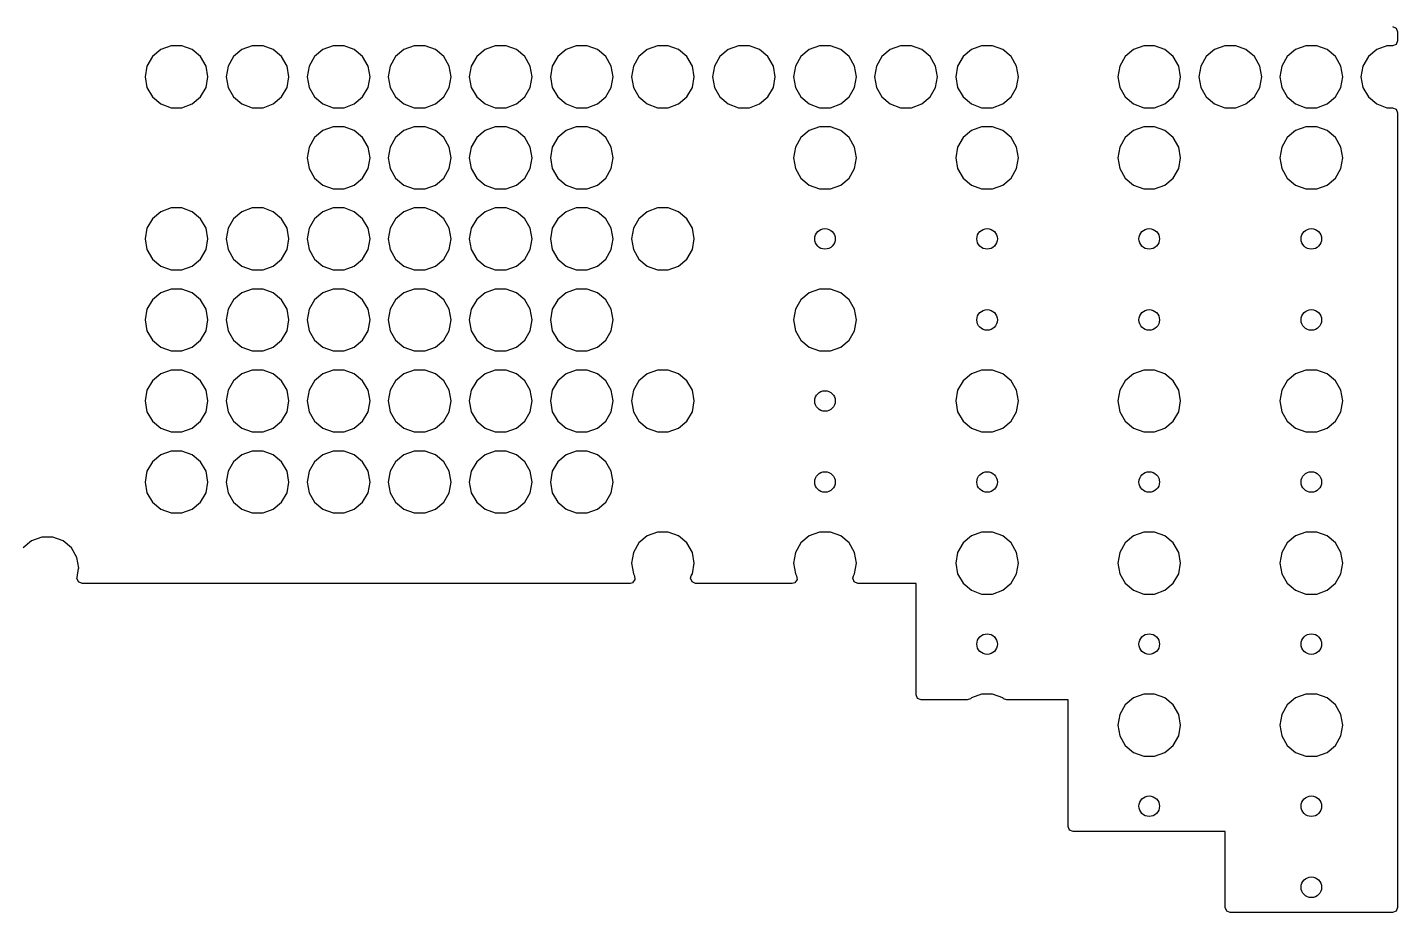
# Model space of a CAD drawing. Extents: x -0.64 to 0.43, y -0.37 to 0.32.
# Drawn here: x -0.106 to 0.427, y -0.372 to -0.028 of the extents above; entities that cross this region are included whole.
import ezdxf

# ---------------------------------------------------------------- set-up
doc = ezdxf.new("R2010")
doc.units = 0
doc.header["$MEASUREMENT"] = 0

msp = doc.modelspace()

# ---------------------------------------------------------------- linework, layer by layer
for p, q in [((0.42479, -0.02767), (0.42617, -0.02825)), ((0.42617, -0.02825), (0.42675, -0.02963)), ((0.42675, -0.02963), (0.42675, -0.03317)), ((-0.05381, -0.03658), (-0.05706, -0.0393)), ((-0.04983, -0.03513), (-0.05381, -0.03658)), ((-0.04559, -0.03513), (-0.04983, -0.03513)), ((-0.04161, -0.03658), (-0.04559, -0.03513)), ((-0.03836, -0.0393), (-0.04161, -0.03658)), ((-0.02232, -0.03658), (-0.02556, -0.0393)), ((-0.01833, -0.03513), (-0.02232, -0.03658)), ((-0.01409, -0.03513), (-0.01833, -0.03513)), ((-0.01011, -0.03658), (-0.01409, -0.03513)), ((-0.00686, -0.0393), (-0.01011, -0.03658)), ((0.00918, -0.03658), (0.00593, -0.0393)), ((0.01316, -0.03513), (0.00918, -0.03658)), ((0.0174, -0.03513), (0.01316, -0.03513)), ((0.02139, -0.03658), (0.0174, -0.03513)), ((0.02463, -0.0393), (0.02139, -0.03658)), ((0.04068, -0.03658), (0.03743, -0.0393)), ((0.04466, -0.03513), (0.04068, -0.03658)), ((0.0489, -0.03513), (0.04466, -0.03513)), ((0.05288, -0.03658), (0.0489, -0.03513)), ((0.05613, -0.0393), (0.05288, -0.03658)), ((0.07217, -0.03658), (0.06893, -0.0393)), ((0.07616, -0.03513), (0.07217, -0.03658)), ((0.0804, -0.03513), (0.07616, -0.03513)), ((0.08438, -0.03658), (0.0804, -0.03513)), ((0.08763, -0.0393), (0.08438, -0.03658)), ((0.10367, -0.03658), (0.10042, -0.0393)), ((0.10765, -0.03513), (0.10367, -0.03658)), ((0.11189, -0.03513), (0.10765, -0.03513)), ((0.11587, -0.03658), (0.11189, -0.03513)), ((0.11912, -0.0393), (0.11587, -0.03658)), ((0.13517, -0.03658), (0.13192, -0.0393)), ((0.13915, -0.03513), (0.13517, -0.03658)), ((0.14339, -0.03513), (0.13915, -0.03513)), ((0.14737, -0.03658), (0.14339, -0.03513)), ((0.15062, -0.0393), (0.14737, -0.03658)), ((0.16666, -0.03658), (0.16341, -0.0393)), ((0.17064, -0.03513), (0.16666, -0.03658)), ((0.17488, -0.03513), (0.17064, -0.03513)), ((0.17887, -0.03658), (0.17488, -0.03513)), ((0.18211, -0.0393), (0.17887, -0.03658)), ((0.19816, -0.03658), (0.19491, -0.0393)), ((0.20214, -0.03513), (0.19816, -0.03658)), ((0.20638, -0.03513), (0.20214, -0.03513)), ((0.21036, -0.03658), (0.20638, -0.03513)), ((0.21361, -0.0393), (0.21036, -0.03658)), ((0.22965, -0.03658), (0.22641, -0.0393)), ((0.23364, -0.03513), (0.22965, -0.03658)), ((0.23788, -0.03513), (0.23364, -0.03513)), ((0.24186, -0.03658), (0.23788, -0.03513)), ((0.24511, -0.0393), (0.24186, -0.03658)), ((0.26115, -0.03658), (0.2579, -0.0393)), ((0.26513, -0.03513), (0.26115, -0.03658)), ((0.26937, -0.03513), (0.26513, -0.03513)), ((0.27335, -0.03658), (0.26937, -0.03513)), ((0.2766, -0.0393), (0.27335, -0.03658)), ((0.32414, -0.03658), (0.32089, -0.0393)), ((0.32812, -0.03513), (0.32414, -0.03658)), ((0.33236, -0.03513), (0.32812, -0.03513)), ((0.33635, -0.03658), (0.33236, -0.03513)), ((0.33959, -0.0393), (0.33635, -0.03658)), ((0.35564, -0.03658), (0.35239, -0.0393)), ((0.35962, -0.03513), (0.35564, -0.03658)), ((0.36386, -0.03513), (0.35962, -0.03513)), ((0.36784, -0.03658), (0.36386, -0.03513)), ((0.37109, -0.0393), (0.36784, -0.03658)), ((0.38713, -0.03658), (0.38389, -0.0393)), ((0.39112, -0.03513), (0.38713, -0.03658)), ((0.39536, -0.03513), (0.39112, -0.03513)), ((0.39934, -0.03658), (0.39536, -0.03513)), ((0.40259, -0.0393), (0.39934, -0.03658)), ((0.41863, -0.03658), (0.41538, -0.0393)), ((0.42261, -0.03513), (0.41863, -0.03658)), ((0.42478, -0.03513), (0.42261, -0.03513)), ((0.42617, -0.03456), (0.42478, -0.03513)), ((0.42675, -0.03317), (0.42617, -0.03456)), ((-0.05706, -0.0393), (-0.05918, -0.04298)), ((-0.03624, -0.04298), (-0.03836, -0.0393)), ((-0.02556, -0.0393), (-0.02768, -0.04298)), ((-0.00474, -0.04298), (-0.00686, -0.0393)), ((0.00593, -0.0393), (0.00381, -0.04298)), ((0.02675, -0.04298), (0.02463, -0.0393)), ((0.03743, -0.0393), (0.03531, -0.04298)), ((0.05825, -0.04298), (0.05613, -0.0393)), ((0.06893, -0.0393), (0.06681, -0.04298)), ((0.08974, -0.04298), (0.08763, -0.0393)), ((0.10042, -0.0393), (0.0983, -0.04298)), ((0.12124, -0.04298), (0.11912, -0.0393)), ((0.13192, -0.0393), (0.1298, -0.04298)), ((0.15274, -0.04298), (0.15062, -0.0393)), ((0.16341, -0.0393), (0.16129, -0.04298)), ((0.18423, -0.04298), (0.18211, -0.0393)), ((0.19491, -0.0393), (0.19279, -0.04298)), ((0.21573, -0.04298), (0.21361, -0.0393)), ((0.22641, -0.0393), (0.22429, -0.04298)), ((0.24722, -0.04298), (0.24511, -0.0393)), ((0.2579, -0.0393), (0.25578, -0.04298)), ((0.27872, -0.04298), (0.2766, -0.0393)), ((0.32089, -0.0393), (0.31878, -0.04298)), ((0.34171, -0.04298), (0.33959, -0.0393)), ((0.35239, -0.0393), (0.35027, -0.04298)), ((0.37321, -0.04298), (0.37109, -0.0393)), ((0.38389, -0.0393), (0.38177, -0.04298)), ((0.40471, -0.04298), (0.40259, -0.0393)), ((0.41538, -0.0393), (0.41326, -0.04298)), ((-0.05918, -0.04298), (-0.05991, -0.04715)), ((-0.05991, -0.04715), (-0.05918, -0.05132)), ((-0.0355, -0.04715), (-0.03624, -0.04298)), ((-0.03624, -0.05132), (-0.0355, -0.04715)), ((-0.02768, -0.04298), (-0.02842, -0.04715)), ((-0.02842, -0.04715), (-0.02768, -0.05132)), ((-0.00401, -0.04715), (-0.00474, -0.04298)), ((-0.00474, -0.05132), (-0.00401, -0.04715)), ((0.00381, -0.04298), (0.00308, -0.04715)), ((0.00308, -0.04715), (0.00381, -0.05132)), ((0.02749, -0.04715), (0.02675, -0.04298)), ((0.02675, -0.05132), (0.02749, -0.04715)), ((0.03531, -0.04298), (0.03457, -0.04715)), ((0.03457, -0.04715), (0.03531, -0.05132)), ((0.05898, -0.04715), (0.05825, -0.04298)), ((0.05825, -0.05132), (0.05898, -0.04715)), ((0.06681, -0.04298), (0.06607, -0.04715)), ((0.06607, -0.04715), (0.06681, -0.05132)), ((0.09048, -0.04715), (0.08974, -0.04298)), ((0.08974, -0.05132), (0.09048, -0.04715)), ((0.0983, -0.04298), (0.09757, -0.04715)), ((0.09757, -0.04715), (0.0983, -0.05132)), ((0.12198, -0.04715), (0.12124, -0.04298)), ((0.12124, -0.05132), (0.12198, -0.04715)), ((0.1298, -0.04298), (0.12906, -0.04715)), ((0.12906, -0.04715), (0.1298, -0.05132)), ((0.15347, -0.04715), (0.15274, -0.04298)), ((0.15274, -0.05132), (0.15347, -0.04715)), ((0.16129, -0.04298), (0.16056, -0.04715)), ((0.16056, -0.04715), (0.16129, -0.05132)), ((0.18497, -0.04715), (0.18423, -0.04298)), ((0.18423, -0.05132), (0.18497, -0.04715)), ((0.19279, -0.04298), (0.19205, -0.04715)), ((0.19205, -0.04715), (0.19279, -0.05132)), ((0.21646, -0.04715), (0.21573, -0.04298)), ((0.21573, -0.05132), (0.21646, -0.04715)), ((0.22429, -0.04298), (0.22355, -0.04715)), ((0.22355, -0.04715), (0.22429, -0.05132)), ((0.24796, -0.04715), (0.24722, -0.04298)), ((0.24722, -0.05132), (0.24796, -0.04715)), ((0.25578, -0.04298), (0.25505, -0.04715)), ((0.25505, -0.04715), (0.25578, -0.05132)), ((0.27946, -0.04715), (0.27872, -0.04298)), ((0.27872, -0.05132), (0.27946, -0.04715)), ((0.31878, -0.04298), (0.31804, -0.04715)), ((0.31804, -0.04715), (0.31878, -0.05132)), ((0.34245, -0.04715), (0.34171, -0.04298)), ((0.34171, -0.05132), (0.34245, -0.04715)), ((0.35027, -0.04298), (0.34954, -0.04715)), ((0.34954, -0.04715), (0.35027, -0.05132)), ((0.37395, -0.04715), (0.37321, -0.04298)), ((0.37321, -0.05132), (0.37395, -0.04715)), ((0.38177, -0.04298), (0.38103, -0.04715)), ((0.38103, -0.04715), (0.38177, -0.05132)), ((0.40544, -0.04715), (0.40471, -0.04298)), ((0.40471, -0.05132), (0.40544, -0.04715)), ((0.41326, -0.04298), (0.41253, -0.04715)), ((0.41253, -0.04715), (0.41326, -0.05132)), ((-0.05918, -0.05132), (-0.05706, -0.05499)), ((-0.03836, -0.05499), (-0.03624, -0.05132)), ((-0.02768, -0.05132), (-0.02556, -0.05499)), ((-0.00686, -0.05499), (-0.00474, -0.05132)), ((0.00381, -0.05132), (0.00593, -0.05499)), ((0.02463, -0.05499), (0.02675, -0.05132)), ((0.03531, -0.05132), (0.03743, -0.05499)), ((0.05613, -0.05499), (0.05825, -0.05132)), ((0.06681, -0.05132), (0.06893, -0.05499)), ((0.08763, -0.05499), (0.08974, -0.05132)), ((0.0983, -0.05132), (0.10042, -0.05499)), ((0.11912, -0.05499), (0.12124, -0.05132)), ((0.1298, -0.05132), (0.13192, -0.05499)), ((0.15062, -0.05499), (0.15274, -0.05132)), ((0.16129, -0.05132), (0.16341, -0.05499)), ((0.18211, -0.05499), (0.18423, -0.05132)), ((0.19279, -0.05132), (0.19491, -0.05499)), ((0.21361, -0.05499), (0.21573, -0.05132)), ((0.22429, -0.05132), (0.22641, -0.05499)), ((0.24511, -0.05499), (0.24722, -0.05132)), ((0.25578, -0.05132), (0.2579, -0.05499)), ((0.2766, -0.05499), (0.27872, -0.05132)), ((0.31878, -0.05132), (0.32089, -0.05499)), ((0.33959, -0.05499), (0.34171, -0.05132)), ((0.35027, -0.05132), (0.35239, -0.05499)), ((0.37109, -0.05499), (0.37321, -0.05132)), ((0.38177, -0.05132), (0.38389, -0.05499)), ((0.40259, -0.05499), (0.40471, -0.05132)), ((0.41326, -0.05132), (0.41538, -0.05499)), ((-0.05706, -0.05499), (-0.05381, -0.05772)), ((-0.05381, -0.05772), (-0.04983, -0.05917)), ((-0.04559, -0.05917), (-0.04161, -0.05772)), ((-0.04161, -0.05772), (-0.03836, -0.05499)), ((-0.02556, -0.05499), (-0.02232, -0.05772)), ((-0.02232, -0.05772), (-0.01833, -0.05917)), ((-0.01409, -0.05917), (-0.01011, -0.05772)), ((-0.01011, -0.05772), (-0.00686, -0.05499)), ((0.00593, -0.05499), (0.00918, -0.05772)), ((0.00918, -0.05772), (0.01316, -0.05917)), ((0.0174, -0.05917), (0.02139, -0.05772)), ((0.02139, -0.05772), (0.02463, -0.05499)), ((0.03743, -0.05499), (0.04068, -0.05772)), ((0.04068, -0.05772), (0.04466, -0.05917)), ((0.0489, -0.05917), (0.05288, -0.05772)), ((0.05288, -0.05772), (0.05613, -0.05499)), ((0.06893, -0.05499), (0.07217, -0.05772)), ((0.07217, -0.05772), (0.07616, -0.05917)), ((0.0804, -0.05917), (0.08438, -0.05772)), ((0.08438, -0.05772), (0.08763, -0.05499)), ((0.10042, -0.05499), (0.10367, -0.05772)), ((0.10367, -0.05772), (0.10765, -0.05917)), ((0.11189, -0.05917), (0.11587, -0.05772)), ((0.11587, -0.05772), (0.11912, -0.05499)), ((0.13192, -0.05499), (0.13517, -0.05772)), ((0.13517, -0.05772), (0.13915, -0.05917)), ((0.14339, -0.05917), (0.14737, -0.05772)), ((0.14737, -0.05772), (0.15062, -0.05499)), ((0.16341, -0.05499), (0.16666, -0.05772)), ((0.16666, -0.05772), (0.17064, -0.05917)), ((0.17488, -0.05917), (0.17887, -0.05772)), ((0.17887, -0.05772), (0.18211, -0.05499)), ((0.19491, -0.05499), (0.19816, -0.05772)), ((0.19816, -0.05772), (0.20214, -0.05917)), ((0.20638, -0.05917), (0.21036, -0.05772)), ((0.21036, -0.05772), (0.21361, -0.05499)), ((0.22641, -0.05499), (0.22965, -0.05772)), ((0.22965, -0.05772), (0.23364, -0.05917)), ((0.23788, -0.05917), (0.24186, -0.05772)), ((0.24186, -0.05772), (0.24511, -0.05499)), ((0.2579, -0.05499), (0.26115, -0.05772)), ((0.26115, -0.05772), (0.26513, -0.05917)), ((0.26937, -0.05917), (0.27335, -0.05772)), ((0.27335, -0.05772), (0.2766, -0.05499)), ((0.32089, -0.05499), (0.32414, -0.05772)), ((0.32414, -0.05772), (0.32812, -0.05917)), ((0.33236, -0.05917), (0.33635, -0.05772)), ((0.33635, -0.05772), (0.33959, -0.05499)), ((0.35239, -0.05499), (0.35564, -0.05772)), ((0.35564, -0.05772), (0.35962, -0.05917)), ((0.36386, -0.05917), (0.36784, -0.05772)), ((0.36784, -0.05772), (0.37109, -0.05499)), ((0.38389, -0.05499), (0.38713, -0.05772)), ((0.38713, -0.05772), (0.39112, -0.05917)), ((0.39536, -0.05917), (0.39934, -0.05772)), ((0.39934, -0.05772), (0.40259, -0.05499)), ((0.41538, -0.05499), (0.41863, -0.05772)), ((0.41863, -0.05772), (0.42261, -0.05917)), ((-0.04983, -0.05917), (-0.04559, -0.05917)), ((-0.01833, -0.05917), (-0.01409, -0.05917)), ((0.01316, -0.05917), (0.0174, -0.05917)), ((0.04466, -0.05917), (0.0489, -0.05917)), ((0.07616, -0.05917), (0.0804, -0.05917)), ((0.10765, -0.05917), (0.11189, -0.05917)), ((0.13915, -0.05917), (0.14339, -0.05917)), ((0.17064, -0.05917), (0.17488, -0.05917)), ((0.20214, -0.05917), (0.20638, -0.05917)), ((0.23364, -0.05917), (0.23788, -0.05917)), ((0.26513, -0.05917), (0.26937, -0.05917)), ((0.32812, -0.05917), (0.33236, -0.05917)), ((0.35962, -0.05917), (0.36386, -0.05917)), ((0.39112, -0.05917), (0.39536, -0.05917)), ((0.42261, -0.05917), (0.42478, -0.05917)), ((0.42478, -0.05917), (0.42617, -0.05974)), ((0.42617, -0.05974), (0.42674, -0.06113)), ((0.42674, -0.06113), (0.42672, -0.20031)), ((0.00918, -0.06808), (0.00593, -0.0708)), ((0.01316, -0.06663), (0.00918, -0.06808)), ((0.0174, -0.06663), (0.01316, -0.06663)), ((0.02139, -0.06808), (0.0174, -0.06663)), ((0.02463, -0.0708), (0.02139, -0.06808)), ((0.04068, -0.06808), (0.03743, -0.0708)), ((0.04466, -0.06663), (0.04068, -0.06808)), ((0.0489, -0.06663), (0.04466, -0.06663)), ((0.05288, -0.06808), (0.0489, -0.06663)), ((0.05613, -0.0708), (0.05288, -0.06808)), ((0.07217, -0.06808), (0.06893, -0.0708)), ((0.07616, -0.06663), (0.07217, -0.06808)), ((0.0804, -0.06663), (0.07616, -0.06663)), ((0.08438, -0.06808), (0.0804, -0.06663)), ((0.08763, -0.0708), (0.08438, -0.06808)), ((0.10367, -0.06808), (0.10042, -0.0708)), ((0.10765, -0.06663), (0.10367, -0.06808)), ((0.11189, -0.06663), (0.10765, -0.06663)), ((0.11587, -0.06808), (0.11189, -0.06663)), ((0.11912, -0.0708), (0.11587, -0.06808)), ((0.19816, -0.06808), (0.19491, -0.0708)), ((0.20214, -0.06663), (0.19816, -0.06808)), ((0.20638, -0.06663), (0.20214, -0.06663)), ((0.21036, -0.06808), (0.20638, -0.06663)), ((0.21361, -0.0708), (0.21036, -0.06808)), ((0.26115, -0.06808), (0.2579, -0.0708)), ((0.26513, -0.06663), (0.26115, -0.06808)), ((0.26937, -0.06663), (0.26513, -0.06663)), ((0.27335, -0.06808), (0.26937, -0.06663)), ((0.2766, -0.0708), (0.27335, -0.06808)), ((0.32414, -0.06808), (0.32089, -0.0708)), ((0.32812, -0.06663), (0.32414, -0.06808)), ((0.33236, -0.06663), (0.32812, -0.06663)), ((0.33635, -0.06808), (0.33236, -0.06663)), ((0.33959, -0.0708), (0.33635, -0.06808)), ((0.38713, -0.06808), (0.38389, -0.0708)), ((0.39112, -0.06663), (0.38713, -0.06808)), ((0.39536, -0.06663), (0.39112, -0.06663)), ((0.39934, -0.06808), (0.39536, -0.06663)), ((0.40259, -0.0708), (0.39934, -0.06808)), ((0.00381, -0.07447), (0.00308, -0.07865)), ((0.00593, -0.0708), (0.00381, -0.07447)), ((0.02675, -0.07447), (0.02463, -0.0708)), ((0.02749, -0.07865), (0.02675, -0.07447)), ((0.03531, -0.07447), (0.03457, -0.07865)), ((0.03743, -0.0708), (0.03531, -0.07447)), ((0.05825, -0.07447), (0.05613, -0.0708)), ((0.05898, -0.07865), (0.05825, -0.07447)), ((0.06681, -0.07447), (0.06607, -0.07865)), ((0.06893, -0.0708), (0.06681, -0.07447)), ((0.08974, -0.07447), (0.08763, -0.0708)), ((0.09048, -0.07865), (0.08974, -0.07447)), ((0.0983, -0.07447), (0.09757, -0.07865)), ((0.10042, -0.0708), (0.0983, -0.07447)), ((0.12124, -0.07447), (0.11912, -0.0708)), ((0.12198, -0.07865), (0.12124, -0.07447)), ((0.19279, -0.07447), (0.19205, -0.07865)), ((0.19491, -0.0708), (0.19279, -0.07447)), ((0.21573, -0.07447), (0.21361, -0.0708)), ((0.21646, -0.07865), (0.21573, -0.07447)), ((0.25578, -0.07447), (0.25505, -0.07865)), ((0.2579, -0.0708), (0.25578, -0.07447)), ((0.27872, -0.07447), (0.2766, -0.0708)), ((0.27946, -0.07865), (0.27872, -0.07447)), ((0.31878, -0.07447), (0.31804, -0.07865)), ((0.32089, -0.0708), (0.31878, -0.07447)), ((0.34171, -0.07447), (0.33959, -0.0708)), ((0.34245, -0.07865), (0.34171, -0.07447)), ((0.38177, -0.07447), (0.38103, -0.07865)), ((0.38389, -0.0708), (0.38177, -0.07447)), ((0.40471, -0.07447), (0.40259, -0.0708)), ((0.40544, -0.07865), (0.40471, -0.07447)), ((0.00308, -0.07865), (0.00381, -0.08282)), ((0.02675, -0.08282), (0.02749, -0.07865)), ((0.03457, -0.07865), (0.03531, -0.08282)), ((0.05825, -0.08282), (0.05898, -0.07865)), ((0.06607, -0.07865), (0.06681, -0.08282)), ((0.08974, -0.08282), (0.09048, -0.07865)), ((0.09757, -0.07865), (0.0983, -0.08282)), ((0.12124, -0.08282), (0.12198, -0.07865)), ((0.19205, -0.07865), (0.19279, -0.08282)), ((0.21573, -0.08282), (0.21646, -0.07865)), ((0.25505, -0.07865), (0.25578, -0.08282)), ((0.27872, -0.08282), (0.27946, -0.07865)), ((0.31804, -0.07865), (0.31878, -0.08282)), ((0.34171, -0.08282), (0.34245, -0.07865)), ((0.38103, -0.07865), (0.38177, -0.08282)), ((0.40471, -0.08282), (0.40544, -0.07865)), ((0.00381, -0.08282), (0.00593, -0.08649)), ((0.02463, -0.08649), (0.02675, -0.08282)), ((0.03531, -0.08282), (0.03743, -0.08649)), ((0.05613, -0.08649), (0.05825, -0.08282)), ((0.06681, -0.08282), (0.06893, -0.08649)), ((0.08763, -0.08649), (0.08974, -0.08282)), ((0.0983, -0.08282), (0.10042, -0.08649)), ((0.11912, -0.08649), (0.12124, -0.08282)), ((0.19279, -0.08282), (0.19491, -0.08649)), ((0.21361, -0.08649), (0.21573, -0.08282)), ((0.25578, -0.08282), (0.2579, -0.08649)), ((0.2766, -0.08649), (0.27872, -0.08282)), ((0.31878, -0.08282), (0.32089, -0.08649)), ((0.33959, -0.08649), (0.34171, -0.08282)), ((0.38177, -0.08282), (0.38389, -0.08649)), ((0.40259, -0.08649), (0.40471, -0.08282)), ((0.00593, -0.08649), (0.00918, -0.08922)), ((0.00918, -0.08922), (0.01316, -0.09067)), ((0.0174, -0.09067), (0.02139, -0.08922)), ((0.02139, -0.08922), (0.02463, -0.08649)), ((0.03743, -0.08649), (0.04068, -0.08922)), ((0.04068, -0.08922), (0.04466, -0.09067)), ((0.0489, -0.09067), (0.05288, -0.08922)), ((0.05288, -0.08922), (0.05613, -0.08649)), ((0.06893, -0.08649), (0.07217, -0.08922)), ((0.07217, -0.08922), (0.07616, -0.09067)), ((0.0804, -0.09067), (0.08438, -0.08922)), ((0.08438, -0.08922), (0.08763, -0.08649)), ((0.10042, -0.08649), (0.10367, -0.08922)), ((0.10367, -0.08922), (0.10765, -0.09067)), ((0.11189, -0.09067), (0.11587, -0.08922)), ((0.11587, -0.08922), (0.11912, -0.08649)), ((0.19491, -0.08649), (0.19816, -0.08922)), ((0.19816, -0.08922), (0.20214, -0.09067)), ((0.20638, -0.09067), (0.21036, -0.08922)), ((0.21036, -0.08922), (0.21361, -0.08649)), ((0.2579, -0.08649), (0.26115, -0.08922)), ((0.26115, -0.08922), (0.26513, -0.09067)), ((0.26937, -0.09067), (0.27335, -0.08922)), ((0.27335, -0.08922), (0.2766, -0.08649)), ((0.32089, -0.08649), (0.32414, -0.08922)), ((0.32414, -0.08922), (0.32812, -0.09067)), ((0.33236, -0.09067), (0.33635, -0.08922)), ((0.33635, -0.08922), (0.33959, -0.08649)), ((0.38389, -0.08649), (0.38713, -0.08922)), ((0.38713, -0.08922), (0.39112, -0.09067)), ((0.39536, -0.09067), (0.39934, -0.08922)), ((0.39934, -0.08922), (0.40259, -0.08649)), ((0.01316, -0.09067), (0.0174, -0.09067)), ((0.04466, -0.09067), (0.0489, -0.09067)), ((0.07616, -0.09067), (0.0804, -0.09067)), ((0.10765, -0.09067), (0.11189, -0.09067)), ((0.20214, -0.09067), (0.20638, -0.09067)), ((0.26513, -0.09067), (0.26937, -0.09067)), ((0.32812, -0.09067), (0.33236, -0.09067)), ((0.39112, -0.09067), (0.39536, -0.09067)), ((-0.05381, -0.09957), (-0.05706, -0.1023)), ((-0.04983, -0.09812), (-0.05381, -0.09957)), ((-0.04559, -0.09812), (-0.04983, -0.09812)), ((-0.04161, -0.09957), (-0.04559, -0.09812)), ((-0.03836, -0.1023), (-0.04161, -0.09957)), ((-0.02232, -0.09957), (-0.02556, -0.1023)), ((-0.01833, -0.09812), (-0.02232, -0.09957)), ((-0.01409, -0.09812), (-0.01833, -0.09812)), ((-0.01011, -0.09957), (-0.01409, -0.09812)), ((-0.00686, -0.1023), (-0.01011, -0.09957)), ((0.00918, -0.09957), (0.00593, -0.1023)), ((0.01316, -0.09812), (0.00918, -0.09957)), ((0.0174, -0.09812), (0.01316, -0.09812)), ((0.02139, -0.09957), (0.0174, -0.09812)), ((0.02463, -0.1023), (0.02139, -0.09957)), ((0.04068, -0.09957), (0.03743, -0.1023)), ((0.04466, -0.09812), (0.04068, -0.09957)), ((0.0489, -0.09812), (0.04466, -0.09812)), ((0.05288, -0.09957), (0.0489, -0.09812)), ((0.05613, -0.1023), (0.05288, -0.09957)), ((0.07217, -0.09957), (0.06893, -0.1023)), ((0.07616, -0.09812), (0.07217, -0.09957)), ((0.0804, -0.09812), (0.07616, -0.09812)), ((0.08438, -0.09957), (0.0804, -0.09812)), ((0.08763, -0.1023), (0.08438, -0.09957)), ((0.10367, -0.09957), (0.10042, -0.1023)), ((0.10765, -0.09812), (0.10367, -0.09957)), ((0.11189, -0.09812), (0.10765, -0.09812)), ((0.11587, -0.09957), (0.11189, -0.09812)), ((0.11912, -0.1023), (0.11587, -0.09957)), ((0.13517, -0.09957), (0.13192, -0.1023)), ((0.13915, -0.09812), (0.13517, -0.09957)), ((0.14339, -0.09812), (0.13915, -0.09812)), ((0.14737, -0.09957), (0.14339, -0.09812)), ((0.15062, -0.1023), (0.14737, -0.09957)), ((-0.05918, -0.10597), (-0.05991, -0.11014)), ((-0.05706, -0.1023), (-0.05918, -0.10597)), ((-0.03624, -0.10597), (-0.03836, -0.1023)), ((-0.0355, -0.11014), (-0.03624, -0.10597)), ((-0.02768, -0.10597), (-0.02842, -0.11014)), ((-0.02556, -0.1023), (-0.02768, -0.10597)), ((-0.00474, -0.10597), (-0.00686, -0.1023)), ((-0.00401, -0.11014), (-0.00474, -0.10597)), ((0.00381, -0.10597), (0.00308, -0.11014)), ((0.00593, -0.1023), (0.00381, -0.10597)), ((0.02675, -0.10597), (0.02463, -0.1023)), ((0.02749, -0.11014), (0.02675, -0.10597)), ((0.03531, -0.10597), (0.03457, -0.11014)), ((0.03743, -0.1023), (0.03531, -0.10597)), ((0.05825, -0.10597), (0.05613, -0.1023)), ((0.05898, -0.11014), (0.05825, -0.10597)), ((0.06681, -0.10597), (0.06607, -0.11014)), ((0.06893, -0.1023), (0.06681, -0.10597)), ((0.08974, -0.10597), (0.08763, -0.1023)), ((0.09048, -0.11014), (0.08974, -0.10597)), ((0.0983, -0.10597), (0.09757, -0.11014)), ((0.10042, -0.1023), (0.0983, -0.10597)), ((0.12124, -0.10597), (0.11912, -0.1023)), ((0.12198, -0.11014), (0.12124, -0.10597)), ((0.1298, -0.10597), (0.12906, -0.11014)), ((0.13192, -0.1023), (0.1298, -0.10597)), ((0.15274, -0.10597), (0.15062, -0.1023)), ((0.15347, -0.11014), (0.15274, -0.10597)), ((-0.05991, -0.11014), (-0.05918, -0.11432)), ((-0.03624, -0.11432), (-0.0355, -0.11014)), ((-0.02842, -0.11014), (-0.02768, -0.11432)), ((-0.00474, -0.11432), (-0.00401, -0.11014)), ((0.00308, -0.11014), (0.00381, -0.11432)), ((0.02675, -0.11432), (0.02749, -0.11014)), ((0.03457, -0.11014), (0.03531, -0.11432)), ((0.05825, -0.11432), (0.05898, -0.11014)), ((0.06607, -0.11014), (0.06681, -0.11432)), ((0.08974, -0.11432), (0.09048, -0.11014)), ((0.09757, -0.11014), (0.0983, -0.11432)), ((0.12124, -0.11432), (0.12198, -0.11014)), ((0.12906, -0.11014), (0.1298, -0.11432)), ((0.15274, -0.11432), (0.15347, -0.11014)), ((-0.05918, -0.11432), (-0.05706, -0.11799)), ((-0.03836, -0.11799), (-0.03624, -0.11432)), ((-0.02768, -0.11432), (-0.02556, -0.11799)), ((-0.00686, -0.11799), (-0.00474, -0.11432)), ((0.00381, -0.11432), (0.00593, -0.11799)), ((0.02463, -0.11799), (0.02675, -0.11432)), ((0.03531, -0.11432), (0.03743, -0.11799)), ((0.05613, -0.11799), (0.05825, -0.11432)), ((0.06681, -0.11432), (0.06893, -0.11799)), ((0.08763, -0.11799), (0.08974, -0.11432)), ((0.0983, -0.11432), (0.10042, -0.11799)), ((0.11912, -0.11799), (0.12124, -0.11432)), ((0.1298, -0.11432), (0.13192, -0.11799)), ((0.15062, -0.11799), (0.15274, -0.11432)), ((-0.05706, -0.11799), (-0.05381, -0.12071)), ((-0.05381, -0.12071), (-0.04983, -0.12216)), ((-0.04983, -0.12216), (-0.04559, -0.12216)), ((-0.04559, -0.12216), (-0.04161, -0.12071)), ((-0.04161, -0.12071), (-0.03836, -0.11799)), ((-0.02556, -0.11799), (-0.02232, -0.12071)), ((-0.02232, -0.12071), (-0.01833, -0.12216)), ((-0.01833, -0.12216), (-0.01409, -0.12216)), ((-0.01409, -0.12216), (-0.01011, -0.12071)), ((-0.01011, -0.12071), (-0.00686, -0.11799)), ((0.00593, -0.11799), (0.00918, -0.12071)), ((0.00918, -0.12071), (0.01316, -0.12216)), ((0.01316, -0.12216), (0.0174, -0.12216)), ((0.0174, -0.12216), (0.02139, -0.12071)), ((0.02139, -0.12071), (0.02463, -0.11799)), ((0.03743, -0.11799), (0.04068, -0.12071)), ((0.04068, -0.12071), (0.04466, -0.12216)), ((0.04466, -0.12216), (0.0489, -0.12216)), ((0.0489, -0.12216), (0.05288, -0.12071)), ((0.05288, -0.12071), (0.05613, -0.11799)), ((0.06893, -0.11799), (0.07217, -0.12071)), ((0.07217, -0.12071), (0.07616, -0.12216)), ((0.07616, -0.12216), (0.0804, -0.12216)), ((0.0804, -0.12216), (0.08438, -0.12071)), ((0.08438, -0.12071), (0.08763, -0.11799)), ((0.10042, -0.11799), (0.10367, -0.12071)), ((0.10367, -0.12071), (0.10765, -0.12216)), ((0.10765, -0.12216), (0.11189, -0.12216)), ((0.11189, -0.12216), (0.11587, -0.12071)), ((0.11587, -0.12071), (0.11912, -0.11799)), ((0.13192, -0.11799), (0.13517, -0.12071)), ((0.13517, -0.12071), (0.13915, -0.12216)), ((0.13915, -0.12216), (0.14339, -0.12216)), ((0.14339, -0.12216), (0.14737, -0.12071)), ((0.14737, -0.12071), (0.15062, -0.11799)), ((-0.05381, -0.13107), (-0.05706, -0.13379)), ((-0.04983, -0.12962), (-0.05381, -0.13107)), ((-0.04559, -0.12962), (-0.04983, -0.12962)), ((-0.04161, -0.13107), (-0.04559, -0.12962)), ((-0.03836, -0.13379), (-0.04161, -0.13107)), ((-0.02232, -0.13107), (-0.02556, -0.13379)), ((-0.01833, -0.12962), (-0.02232, -0.13107)), ((-0.01409, -0.12962), (-0.01833, -0.12962)), ((-0.01011, -0.13107), (-0.01409, -0.12962)), ((-0.00686, -0.13379), (-0.01011, -0.13107)), ((0.00918, -0.13107), (0.00593, -0.13379)), ((0.01316, -0.12962), (0.00918, -0.13107)), ((0.0174, -0.12962), (0.01316, -0.12962)), ((0.02139, -0.13107), (0.0174, -0.12962)), ((0.02463, -0.13379), (0.02139, -0.13107)), ((0.04068, -0.13107), (0.03743, -0.13379)), ((0.04466, -0.12962), (0.04068, -0.13107)), ((0.0489, -0.12962), (0.04466, -0.12962)), ((0.05288, -0.13107), (0.0489, -0.12962)), ((0.05613, -0.13379), (0.05288, -0.13107)), ((0.07217, -0.13107), (0.06893, -0.13379)), ((0.07616, -0.12962), (0.07217, -0.13107)), ((0.0804, -0.12962), (0.07616, -0.12962)), ((0.08438, -0.13107), (0.0804, -0.12962)), ((0.08763, -0.13379), (0.08438, -0.13107)), ((0.10367, -0.13107), (0.10042, -0.13379)), ((0.10765, -0.12962), (0.10367, -0.13107)), ((0.11189, -0.12962), (0.10765, -0.12962)), ((0.11587, -0.13107), (0.11189, -0.12962)), ((0.11912, -0.13379), (0.11587, -0.13107)), ((0.19816, -0.13107), (0.19491, -0.13379)), ((0.20214, -0.12962), (0.19816, -0.13107)), ((0.20638, -0.12962), (0.20214, -0.12962)), ((0.21036, -0.13107), (0.20638, -0.12962)), ((0.21361, -0.13379), (0.21036, -0.13107)), ((-0.05918, -0.13746), (-0.05991, -0.14164)), ((-0.05706, -0.13379), (-0.05918, -0.13746)), ((-0.03624, -0.13746), (-0.03836, -0.13379)), ((-0.0355, -0.14164), (-0.03624, -0.13746)), ((-0.02768, -0.13746), (-0.02842, -0.14164)), ((-0.02556, -0.13379), (-0.02768, -0.13746)), ((-0.00474, -0.13746), (-0.00686, -0.13379)), ((-0.00401, -0.14164), (-0.00474, -0.13746)), ((0.00381, -0.13746), (0.00308, -0.14164)), ((0.00593, -0.13379), (0.00381, -0.13746)), ((0.02675, -0.13746), (0.02463, -0.13379)), ((0.02749, -0.14164), (0.02675, -0.13746)), ((0.03531, -0.13746), (0.03457, -0.14164)), ((0.03743, -0.13379), (0.03531, -0.13746)), ((0.05825, -0.13746), (0.05613, -0.13379)), ((0.05898, -0.14164), (0.05825, -0.13746)), ((0.06681, -0.13746), (0.06607, -0.14164)), ((0.06893, -0.13379), (0.06681, -0.13746)), ((0.08974, -0.13746), (0.08763, -0.13379)), ((0.09048, -0.14164), (0.08974, -0.13746)), ((0.0983, -0.13746), (0.09757, -0.14164)), ((0.10042, -0.13379), (0.0983, -0.13746)), ((0.12124, -0.13746), (0.11912, -0.13379)), ((0.12198, -0.14164), (0.12124, -0.13746)), ((0.19279, -0.13746), (0.19205, -0.14164)), ((0.19491, -0.13379), (0.19279, -0.13746)), ((0.21573, -0.13746), (0.21361, -0.13379)), ((0.21646, -0.14164), (0.21573, -0.13746)), ((-0.05991, -0.14164), (-0.05918, -0.14581)), ((-0.03624, -0.14581), (-0.0355, -0.14164)), ((-0.02842, -0.14164), (-0.02768, -0.14581)), ((-0.00474, -0.14581), (-0.00401, -0.14164)), ((0.00308, -0.14164), (0.00381, -0.14581)), ((0.02675, -0.14581), (0.02749, -0.14164)), ((0.03457, -0.14164), (0.03531, -0.14581)), ((0.05825, -0.14581), (0.05898, -0.14164)), ((0.06607, -0.14164), (0.06681, -0.14581)), ((0.08974, -0.14581), (0.09048, -0.14164)), ((0.09757, -0.14164), (0.0983, -0.14581)), ((0.12124, -0.14581), (0.12198, -0.14164)), ((0.19205, -0.14164), (0.19279, -0.14581)), ((0.21573, -0.14581), (0.21646, -0.14164)), ((-0.05918, -0.14581), (-0.05706, -0.14948)), ((-0.03836, -0.14948), (-0.03624, -0.14581)), ((-0.02768, -0.14581), (-0.02556, -0.14948)), ((-0.00686, -0.14948), (-0.00474, -0.14581)), ((0.00381, -0.14581), (0.00593, -0.14948)), ((0.02463, -0.14948), (0.02675, -0.14581)), ((0.03531, -0.14581), (0.03743, -0.14948)), ((0.05613, -0.14948), (0.05825, -0.14581)), ((0.06681, -0.14581), (0.06893, -0.14948)), ((0.08763, -0.14948), (0.08974, -0.14581)), ((0.0983, -0.14581), (0.10042, -0.14948)), ((0.11912, -0.14948), (0.12124, -0.14581)), ((0.19279, -0.14581), (0.19491, -0.14948)), ((0.21361, -0.14948), (0.21573, -0.14581)), ((-0.05706, -0.14948), (-0.05381, -0.15221)), ((-0.05381, -0.15221), (-0.04983, -0.15366)), ((-0.04983, -0.15366), (-0.04559, -0.15366)), ((-0.04559, -0.15366), (-0.04161, -0.15221)), ((-0.04161, -0.15221), (-0.03836, -0.14948)), ((-0.02556, -0.14948), (-0.02232, -0.15221)), ((-0.02232, -0.15221), (-0.01833, -0.15366)), ((-0.01833, -0.15366), (-0.01409, -0.15366)), ((-0.01409, -0.15366), (-0.01011, -0.15221)), ((-0.01011, -0.15221), (-0.00686, -0.14948)), ((0.00593, -0.14948), (0.00918, -0.15221)), ((0.00918, -0.15221), (0.01316, -0.15366)), ((0.01316, -0.15366), (0.0174, -0.15366)), ((0.0174, -0.15366), (0.02139, -0.15221)), ((0.02139, -0.15221), (0.02463, -0.14948)), ((0.03743, -0.14948), (0.04068, -0.15221)), ((0.04068, -0.15221), (0.04466, -0.15366)), ((0.04466, -0.15366), (0.0489, -0.15366)), ((0.0489, -0.15366), (0.05288, -0.15221)), ((0.05288, -0.15221), (0.05613, -0.14948)), ((0.06893, -0.14948), (0.07217, -0.15221)), ((0.07217, -0.15221), (0.07616, -0.15366)), ((0.07616, -0.15366), (0.0804, -0.15366)), ((0.0804, -0.15366), (0.08438, -0.15221)), ((0.08438, -0.15221), (0.08763, -0.14948)), ((0.10042, -0.14948), (0.10367, -0.15221)), ((0.10367, -0.15221), (0.10765, -0.15366)), ((0.10765, -0.15366), (0.11189, -0.15366)), ((0.11189, -0.15366), (0.11587, -0.15221)), ((0.11587, -0.15221), (0.11912, -0.14948)), ((0.19491, -0.14948), (0.19816, -0.15221)), ((0.19816, -0.15221), (0.20214, -0.15366)), ((0.20214, -0.15366), (0.20638, -0.15366)), ((0.20638, -0.15366), (0.21036, -0.15221)), ((0.21036, -0.15221), (0.21361, -0.14948)), ((-0.05381, -0.16256), (-0.05706, -0.16529)), ((-0.04983, -0.16111), (-0.05381, -0.16256)), ((-0.04559, -0.16111), (-0.04983, -0.16111)), ((-0.04161, -0.16256), (-0.04559, -0.16111)), ((-0.03836, -0.16529), (-0.04161, -0.16256)), ((-0.02232, -0.16256), (-0.02556, -0.16529)), ((-0.01833, -0.16111), (-0.02232, -0.16256)), ((-0.01409, -0.16111), (-0.01833, -0.16111)), ((-0.01011, -0.16256), (-0.01409, -0.16111)), ((-0.00686, -0.16529), (-0.01011, -0.16256)), ((0.00918, -0.16256), (0.00593, -0.16529)), ((0.01316, -0.16111), (0.00918, -0.16256)), ((0.0174, -0.16111), (0.01316, -0.16111)), ((0.02139, -0.16256), (0.0174, -0.16111)), ((0.02463, -0.16529), (0.02139, -0.16256)), ((0.04068, -0.16256), (0.03743, -0.16529)), ((0.04466, -0.16111), (0.04068, -0.16256)), ((0.0489, -0.16111), (0.04466, -0.16111)), ((0.05288, -0.16256), (0.0489, -0.16111)), ((0.05613, -0.16529), (0.05288, -0.16256)), ((0.07217, -0.16256), (0.06893, -0.16529)), ((0.07616, -0.16111), (0.07217, -0.16256)), ((0.0804, -0.16111), (0.07616, -0.16111)), ((0.08438, -0.16256), (0.0804, -0.16111)), ((0.08763, -0.16529), (0.08438, -0.16256)), ((0.10367, -0.16256), (0.10042, -0.16529)), ((0.10765, -0.16111), (0.10367, -0.16256)), ((0.11189, -0.16111), (0.10765, -0.16111)), ((0.11587, -0.16256), (0.11189, -0.16111)), ((0.11912, -0.16529), (0.11587, -0.16256)), ((0.13517, -0.16256), (0.13192, -0.16529)), ((0.13915, -0.16111), (0.13517, -0.16256)), ((0.14339, -0.16111), (0.13915, -0.16111)), ((0.14737, -0.16256), (0.14339, -0.16111)), ((0.15062, -0.16529), (0.14737, -0.16256)), ((0.26115, -0.16256), (0.2579, -0.16529)), ((0.26513, -0.16111), (0.26115, -0.16256)), ((0.26937, -0.16111), (0.26513, -0.16111)), ((0.27335, -0.16256), (0.26937, -0.16111)), ((0.2766, -0.16529), (0.27335, -0.16256)), ((0.32414, -0.16256), (0.32089, -0.16529)), ((0.32812, -0.16111), (0.32414, -0.16256)), ((0.33236, -0.16111), (0.32812, -0.16111)), ((0.33635, -0.16256), (0.33236, -0.16111)), ((0.33959, -0.16529), (0.33635, -0.16256)), ((0.38713, -0.16256), (0.38389, -0.16529)), ((0.39112, -0.16111), (0.38713, -0.16256)), ((0.39536, -0.16111), (0.39112, -0.16111)), ((0.39934, -0.16256), (0.39536, -0.16111)), ((0.40259, -0.16529), (0.39934, -0.16256)), ((-0.05918, -0.16896), (-0.05991, -0.17313)), ((-0.05706, -0.16529), (-0.05918, -0.16896)), ((-0.03624, -0.16896), (-0.03836, -0.16529)), ((-0.0355, -0.17313), (-0.03624, -0.16896)), ((-0.02768, -0.16896), (-0.02842, -0.17313)), ((-0.02556, -0.16529), (-0.02768, -0.16896)), ((-0.00474, -0.16896), (-0.00686, -0.16529)), ((-0.00401, -0.17313), (-0.00474, -0.16896)), ((0.00381, -0.16896), (0.00308, -0.17313)), ((0.00593, -0.16529), (0.00381, -0.16896)), ((0.02675, -0.16896), (0.02463, -0.16529)), ((0.02749, -0.17313), (0.02675, -0.16896)), ((0.03531, -0.16896), (0.03457, -0.17313)), ((0.03743, -0.16529), (0.03531, -0.16896)), ((0.05825, -0.16896), (0.05613, -0.16529)), ((0.05898, -0.17313), (0.05825, -0.16896)), ((0.06681, -0.16896), (0.06607, -0.17313)), ((0.06893, -0.16529), (0.06681, -0.16896)), ((0.08974, -0.16896), (0.08763, -0.16529)), ((0.09048, -0.17313), (0.08974, -0.16896)), ((0.0983, -0.16896), (0.09757, -0.17313)), ((0.10042, -0.16529), (0.0983, -0.16896)), ((0.12124, -0.16896), (0.11912, -0.16529)), ((0.12198, -0.17313), (0.12124, -0.16896)), ((0.1298, -0.16896), (0.12906, -0.17313)), ((0.13192, -0.16529), (0.1298, -0.16896)), ((0.15274, -0.16896), (0.15062, -0.16529)), ((0.15347, -0.17313), (0.15274, -0.16896)), ((0.25578, -0.16896), (0.25505, -0.17313)), ((0.2579, -0.16529), (0.25578, -0.16896)), ((0.27872, -0.16896), (0.2766, -0.16529)), ((0.27946, -0.17313), (0.27872, -0.16896)), ((0.31878, -0.16896), (0.31804, -0.17313)), ((0.32089, -0.16529), (0.31878, -0.16896)), ((0.34171, -0.16896), (0.33959, -0.16529)), ((0.34245, -0.17313), (0.34171, -0.16896)), ((0.38177, -0.16896), (0.38103, -0.17313)), ((0.38389, -0.16529), (0.38177, -0.16896)), ((0.40471, -0.16896), (0.40259, -0.16529)), ((0.40544, -0.17313), (0.40471, -0.16896)), ((-0.05991, -0.17313), (-0.05918, -0.17731)), ((-0.03624, -0.17731), (-0.0355, -0.17313)), ((-0.02842, -0.17313), (-0.02768, -0.17731)), ((-0.00474, -0.17731), (-0.00401, -0.17313)), ((0.00308, -0.17313), (0.00381, -0.17731)), ((0.02675, -0.17731), (0.02749, -0.17313)), ((0.03457, -0.17313), (0.03531, -0.17731)), ((0.05825, -0.17731), (0.05898, -0.17313)), ((0.06607, -0.17313), (0.06681, -0.17731)), ((0.08974, -0.17731), (0.09048, -0.17313)), ((0.09757, -0.17313), (0.0983, -0.17731)), ((0.12124, -0.17731), (0.12198, -0.17313)), ((0.12906, -0.17313), (0.1298, -0.17731)), ((0.15274, -0.17731), (0.15347, -0.17313)), ((0.25505, -0.17313), (0.25578, -0.17731)), ((0.27872, -0.17731), (0.27946, -0.17313)), ((0.31804, -0.17313), (0.31878, -0.17731)), ((0.34171, -0.17731), (0.34245, -0.17313)), ((0.38103, -0.17313), (0.38177, -0.17731)), ((0.40471, -0.17731), (0.40544, -0.17313)), ((-0.05918, -0.17731), (-0.05706, -0.18098)), ((-0.05706, -0.18098), (-0.05381, -0.1837)), ((-0.04161, -0.1837), (-0.03836, -0.18098)), ((-0.03836, -0.18098), (-0.03624, -0.17731)), ((-0.02768, -0.17731), (-0.02556, -0.18098)), ((-0.02556, -0.18098), (-0.02232, -0.1837)), ((-0.01011, -0.1837), (-0.00686, -0.18098)), ((-0.00686, -0.18098), (-0.00474, -0.17731)), ((0.00381, -0.17731), (0.00593, -0.18098)), ((0.00593, -0.18098), (0.00918, -0.1837)), ((0.02139, -0.1837), (0.02463, -0.18098)), ((0.02463, -0.18098), (0.02675, -0.17731)), ((0.03531, -0.17731), (0.03743, -0.18098)), ((0.03743, -0.18098), (0.04068, -0.1837)), ((0.05288, -0.1837), (0.05613, -0.18098)), ((0.05613, -0.18098), (0.05825, -0.17731)), ((0.06681, -0.17731), (0.06893, -0.18098)), ((0.06893, -0.18098), (0.07217, -0.1837)), ((0.08438, -0.1837), (0.08763, -0.18098)), ((0.08763, -0.18098), (0.08974, -0.17731)), ((0.0983, -0.17731), (0.10042, -0.18098)), ((0.10042, -0.18098), (0.10367, -0.1837)), ((0.11587, -0.1837), (0.11912, -0.18098)), ((0.11912, -0.18098), (0.12124, -0.17731)), ((0.1298, -0.17731), (0.13192, -0.18098)), ((0.13192, -0.18098), (0.13517, -0.1837)), ((0.14737, -0.1837), (0.15062, -0.18098)), ((0.15062, -0.18098), (0.15274, -0.17731)), ((0.25578, -0.17731), (0.2579, -0.18098)), ((0.2579, -0.18098), (0.26115, -0.1837)), ((0.27335, -0.1837), (0.2766, -0.18098)), ((0.2766, -0.18098), (0.27872, -0.17731)), ((0.31878, -0.17731), (0.32089, -0.18098)), ((0.32089, -0.18098), (0.32414, -0.1837)), ((0.33635, -0.1837), (0.33959, -0.18098)), ((0.33959, -0.18098), (0.34171, -0.17731)), ((0.38177, -0.17731), (0.38389, -0.18098)), ((0.38389, -0.18098), (0.38713, -0.1837)), ((0.39934, -0.1837), (0.40259, -0.18098)), ((0.40259, -0.18098), (0.40471, -0.17731)), ((-0.05381, -0.1837), (-0.04983, -0.18515)), ((-0.04983, -0.18515), (-0.04559, -0.18515)), ((-0.04559, -0.18515), (-0.04161, -0.1837)), ((-0.02232, -0.1837), (-0.01833, -0.18515)), ((-0.01833, -0.18515), (-0.01409, -0.18515)), ((-0.01409, -0.18515), (-0.01011, -0.1837)), ((0.00918, -0.1837), (0.01316, -0.18515)), ((0.01316, -0.18515), (0.0174, -0.18515)), ((0.0174, -0.18515), (0.02139, -0.1837)), ((0.04068, -0.1837), (0.04466, -0.18515)), ((0.04466, -0.18515), (0.0489, -0.18515)), ((0.0489, -0.18515), (0.05288, -0.1837)), ((0.07217, -0.1837), (0.07616, -0.18515)), ((0.07616, -0.18515), (0.0804, -0.18515)), ((0.0804, -0.18515), (0.08438, -0.1837)), ((0.10367, -0.1837), (0.10765, -0.18515)), ((0.10765, -0.18515), (0.11189, -0.18515)), ((0.11189, -0.18515), (0.11587, -0.1837)), ((0.13517, -0.1837), (0.13915, -0.18515)), ((0.13915, -0.18515), (0.14339, -0.18515)), ((0.14339, -0.18515), (0.14737, -0.1837)), ((0.26115, -0.1837), (0.26513, -0.18515)), ((0.26513, -0.18515), (0.26937, -0.18515)), ((0.26937, -0.18515), (0.27335, -0.1837)), ((0.32414, -0.1837), (0.32812, -0.18515)), ((0.32812, -0.18515), (0.33236, -0.18515)), ((0.33236, -0.18515), (0.33635, -0.1837)), ((0.38713, -0.1837), (0.39112, -0.18515)), ((0.39112, -0.18515), (0.39536, -0.18515)), ((0.39536, -0.18515), (0.39934, -0.1837)), ((-0.05706, -0.19678), (-0.05918, -0.20046)), ((-0.05381, -0.19406), (-0.05706, -0.19678)), ((-0.04983, -0.19261), (-0.05381, -0.19406)), ((-0.04559, -0.19261), (-0.04983, -0.19261)), ((-0.04161, -0.19406), (-0.04559, -0.19261)), ((-0.03836, -0.19678), (-0.04161, -0.19406)), ((-0.03624, -0.20046), (-0.03836, -0.19678)), ((-0.02556, -0.19678), (-0.02768, -0.20046)), ((-0.02232, -0.19406), (-0.02556, -0.19678)), ((-0.01833, -0.19261), (-0.02232, -0.19406)), ((-0.01409, -0.19261), (-0.01833, -0.19261)), ((-0.01011, -0.19406), (-0.01409, -0.19261)), ((-0.00686, -0.19678), (-0.01011, -0.19406)), ((-0.00474, -0.20046), (-0.00686, -0.19678)), ((0.00593, -0.19678), (0.00381, -0.20046)), ((0.00918, -0.19406), (0.00593, -0.19678)), ((0.01316, -0.19261), (0.00918, -0.19406)), ((0.0174, -0.19261), (0.01316, -0.19261)), ((0.02139, -0.19406), (0.0174, -0.19261)), ((0.02463, -0.19678), (0.02139, -0.19406)), ((0.02675, -0.20046), (0.02463, -0.19678)), ((0.03743, -0.19678), (0.03531, -0.20046)), ((0.04068, -0.19406), (0.03743, -0.19678)), ((0.04466, -0.19261), (0.04068, -0.19406)), ((0.0489, -0.19261), (0.04466, -0.19261)), ((0.05288, -0.19406), (0.0489, -0.19261)), ((0.05613, -0.19678), (0.05288, -0.19406)), ((0.05825, -0.20046), (0.05613, -0.19678)), ((0.06893, -0.19678), (0.06681, -0.20046)), ((0.07217, -0.19406), (0.06893, -0.19678)), ((0.07616, -0.19261), (0.07217, -0.19406)), ((0.0804, -0.19261), (0.07616, -0.19261)), ((0.08438, -0.19406), (0.0804, -0.19261)), ((0.08763, -0.19678), (0.08438, -0.19406)), ((0.08974, -0.20046), (0.08763, -0.19678)), ((0.10042, -0.19678), (0.0983, -0.20046)), ((0.10367, -0.19406), (0.10042, -0.19678)), ((0.10765, -0.19261), (0.10367, -0.19406)), ((0.11189, -0.19261), (0.10765, -0.19261)), ((0.11587, -0.19406), (0.11189, -0.19261)), ((0.11912, -0.19678), (0.11587, -0.19406)), ((0.12124, -0.20046), (0.11912, -0.19678)), ((-0.05918, -0.20046), (-0.05991, -0.20463)), ((-0.0355, -0.20463), (-0.03624, -0.20046)), ((-0.02768, -0.20046), (-0.02842, -0.20463)), ((-0.00401, -0.20463), (-0.00474, -0.20046)), ((0.00381, -0.20046), (0.00308, -0.20463)), ((0.02749, -0.20463), (0.02675, -0.20046)), ((0.03531, -0.20046), (0.03457, -0.20463)), ((0.05898, -0.20463), (0.05825, -0.20046)), ((0.06681, -0.20046), (0.06607, -0.20463)), ((0.09048, -0.20463), (0.08974, -0.20046)), ((0.0983, -0.20046), (0.09757, -0.20463)), ((0.12198, -0.20463), (0.12124, -0.20046)), ((0.42672, -0.20031), (0.42671, -0.34046)), ((-0.05991, -0.20463), (-0.05918, -0.2088)), ((-0.03624, -0.2088), (-0.0355, -0.20463)), ((-0.02842, -0.20463), (-0.02768, -0.2088)), ((-0.00474, -0.2088), (-0.00401, -0.20463)), ((0.00308, -0.20463), (0.00381, -0.2088)), ((0.02675, -0.2088), (0.02749, -0.20463)), ((0.03457, -0.20463), (0.03531, -0.2088)), ((0.05825, -0.2088), (0.05898, -0.20463)), ((0.06607, -0.20463), (0.06681, -0.2088)), ((0.08974, -0.2088), (0.09048, -0.20463)), ((0.09757, -0.20463), (0.0983, -0.2088)), ((0.12124, -0.2088), (0.12198, -0.20463)), ((-0.05918, -0.2088), (-0.05706, -0.21248)), ((-0.05706, -0.21248), (-0.05381, -0.2152)), ((-0.04161, -0.2152), (-0.03836, -0.21248)), ((-0.03836, -0.21248), (-0.03624, -0.2088)), ((-0.02768, -0.2088), (-0.02556, -0.21248)), ((-0.02556, -0.21248), (-0.02232, -0.2152)), ((-0.01011, -0.2152), (-0.00686, -0.21248)), ((-0.00686, -0.21248), (-0.00474, -0.2088)), ((0.00381, -0.2088), (0.00593, -0.21248)), ((0.00593, -0.21248), (0.00918, -0.2152)), ((0.02139, -0.2152), (0.02463, -0.21248)), ((0.02463, -0.21248), (0.02675, -0.2088)), ((0.03531, -0.2088), (0.03743, -0.21248)), ((0.03743, -0.21248), (0.04068, -0.2152)), ((0.05288, -0.2152), (0.05613, -0.21248)), ((0.05613, -0.21248), (0.05825, -0.2088)), ((0.06681, -0.2088), (0.06893, -0.21248)), ((0.06893, -0.21248), (0.07217, -0.2152)), ((0.08438, -0.2152), (0.08763, -0.21248)), ((0.08763, -0.21248), (0.08974, -0.2088)), ((0.0983, -0.2088), (0.10042, -0.21248)), ((0.10042, -0.21248), (0.10367, -0.2152)), ((0.11587, -0.2152), (0.11912, -0.21248)), ((0.11912, -0.21248), (0.12124, -0.2088)), ((-0.05381, -0.2152), (-0.04983, -0.21665)), ((-0.04983, -0.21665), (-0.04559, -0.21665)), ((-0.04559, -0.21665), (-0.04161, -0.2152)), ((-0.02232, -0.2152), (-0.01833, -0.21665)), ((-0.01833, -0.21665), (-0.01409, -0.21665)), ((-0.01409, -0.21665), (-0.01011, -0.2152)), ((0.00918, -0.2152), (0.01316, -0.21665)), ((0.01316, -0.21665), (0.0174, -0.21665)), ((0.0174, -0.21665), (0.02139, -0.2152)), ((0.04068, -0.2152), (0.04466, -0.21665)), ((0.04466, -0.21665), (0.0489, -0.21665)), ((0.0489, -0.21665), (0.05288, -0.2152)), ((0.07217, -0.2152), (0.07616, -0.21665)), ((0.07616, -0.21665), (0.0804, -0.21665)), ((0.0804, -0.21665), (0.08438, -0.2152)), ((0.10367, -0.2152), (0.10765, -0.21665)), ((0.10765, -0.21665), (0.11189, -0.21665)), ((0.11189, -0.21665), (0.11587, -0.2152)), ((-0.10401, -0.22752), (-0.10726, -0.23025)), ((-0.10002, -0.22607), (-0.10401, -0.22752)), ((-0.09579, -0.22607), (-0.10002, -0.22607)), ((-0.0918, -0.22752), (-0.09579, -0.22607)), ((-0.08856, -0.23025), (-0.0918, -0.22752)), ((0.13192, -0.22828), (0.1298, -0.23195)), ((0.13517, -0.22556), (0.13192, -0.22828)), ((0.13915, -0.22411), (0.13517, -0.22556)), ((0.14339, -0.22411), (0.13915, -0.22411)), ((0.14737, -0.22556), (0.14339, -0.22411)), ((0.15062, -0.22828), (0.14737, -0.22556)), ((0.15274, -0.23195), (0.15062, -0.22828)), ((0.19491, -0.22828), (0.19279, -0.23195)), ((0.19816, -0.22556), (0.19491, -0.22828)), ((0.20214, -0.22411), (0.19816, -0.22556)), ((0.20638, -0.22411), (0.20214, -0.22411)), ((0.21036, -0.22556), (0.20638, -0.22411)), ((0.21361, -0.22828), (0.21036, -0.22556)), ((0.21573, -0.23195), (0.21361, -0.22828)), ((0.2579, -0.22828), (0.25578, -0.23195)), ((0.26115, -0.22556), (0.2579, -0.22828)), ((0.26513, -0.22411), (0.26115, -0.22556)), ((0.26937, -0.22411), (0.26513, -0.22411)), ((0.27335, -0.22556), (0.26937, -0.22411)), ((0.2766, -0.22828), (0.27335, -0.22556)), ((0.27872, -0.23195), (0.2766, -0.22828)), ((0.32089, -0.22828), (0.31878, -0.23195)), ((0.32414, -0.22556), (0.32089, -0.22828)), ((0.32812, -0.22411), (0.32414, -0.22556)), ((0.33236, -0.22411), (0.32812, -0.22411)), ((0.33635, -0.22556), (0.33236, -0.22411)), ((0.33959, -0.22828), (0.33635, -0.22556)), ((0.34171, -0.23195), (0.33959, -0.22828)), ((0.38389, -0.22828), (0.38177, -0.23195)), ((0.38713, -0.22556), (0.38389, -0.22828)), ((0.39112, -0.22411), (0.38713, -0.22556)), ((0.39536, -0.22411), (0.39112, -0.22411)), ((0.39934, -0.22556), (0.39536, -0.22411)), ((0.40259, -0.22828), (0.39934, -0.22556)), ((0.40471, -0.23195), (0.40259, -0.22828)), ((-0.08644, -0.23392), (-0.08856, -0.23025)), ((-0.0857, -0.23809), (-0.08644, -0.23392)), ((0.1298, -0.23195), (0.12906, -0.23613)), ((0.15347, -0.23613), (0.15274, -0.23195)), ((0.19279, -0.23195), (0.19205, -0.23613)), ((0.21646, -0.23613), (0.21573, -0.23195)), ((0.25578, -0.23195), (0.25505, -0.23613)), ((0.27946, -0.23613), (0.27872, -0.23195)), ((0.31878, -0.23195), (0.31804, -0.23613)), ((0.34245, -0.23613), (0.34171, -0.23195)), ((0.38177, -0.23195), (0.38103, -0.23613)), ((0.40544, -0.23613), (0.40471, -0.23195)), ((-0.08634, -0.2417), (-0.08573, -0.23826)), ((-0.08573, -0.23826), (-0.0857, -0.23809)), ((0.12906, -0.23613), (0.1298, -0.2403)), ((0.15274, -0.2403), (0.15347, -0.23613)), ((0.19205, -0.23613), (0.19279, -0.2403)), ((0.21573, -0.2403), (0.21646, -0.23613)), ((0.25505, -0.23613), (0.25578, -0.2403)), ((0.27872, -0.2403), (0.27946, -0.23613)), ((0.31804, -0.23613), (0.31878, -0.2403)), ((0.34171, -0.2403), (0.34245, -0.23613)), ((0.38103, -0.23613), (0.38177, -0.2403)), ((0.40471, -0.2403), (0.40544, -0.23613)), ((-0.08637, -0.24204), (-0.08634, -0.2417)), ((-0.08579, -0.24343), (-0.08637, -0.24204)), ((-0.08441, -0.244), (-0.08579, -0.24343)), ((0.12854, -0.244), (-0.08441, -0.244)), ((0.12952, -0.24374), (0.12854, -0.244)), ((0.13043, -0.24255), (0.12952, -0.24374)), ((0.1298, -0.2403), (0.13024, -0.24106)), ((0.13024, -0.24106), (0.13043, -0.24255)), ((0.15204, -0.24204), (0.1523, -0.24106)), ((0.15261, -0.24343), (0.15204, -0.24204)), ((0.1523, -0.24106), (0.15274, -0.2403)), ((0.154, -0.244), (0.15261, -0.24343)), ((0.19153, -0.244), (0.154, -0.244)), ((0.19251, -0.24374), (0.19153, -0.244)), ((0.19342, -0.24255), (0.19251, -0.24374)), ((0.19279, -0.2403), (0.19323, -0.24106)), ((0.19323, -0.24106), (0.19342, -0.24255)), ((0.21503, -0.24204), (0.21529, -0.24106)), ((0.2156, -0.24343), (0.21503, -0.24204)), ((0.21529, -0.24106), (0.21573, -0.2403)), ((0.21699, -0.244), (0.2156, -0.24343)), ((0.23969, -0.244), (0.21699, -0.244)), ((0.23969, -0.28731), (0.23969, -0.244)), ((0.25578, -0.2403), (0.2579, -0.24397)), ((0.2579, -0.24397), (0.26115, -0.2467)), ((0.27335, -0.2467), (0.2766, -0.24397)), ((0.2766, -0.24397), (0.27872, -0.2403)), ((0.31878, -0.2403), (0.32089, -0.24397)), ((0.32089, -0.24397), (0.32414, -0.2467)), ((0.33635, -0.2467), (0.33959, -0.24397)), ((0.33959, -0.24397), (0.34171, -0.2403)), ((0.38177, -0.2403), (0.38389, -0.24397)), ((0.38389, -0.24397), (0.38713, -0.2467)), ((0.39934, -0.2467), (0.40259, -0.24397)), ((0.40259, -0.24397), (0.40471, -0.2403)), ((0.26115, -0.2467), (0.26513, -0.24815)), ((0.26513, -0.24815), (0.26937, -0.24815)), ((0.26937, -0.24815), (0.27335, -0.2467)), ((0.32414, -0.2467), (0.32812, -0.24815)), ((0.32812, -0.24815), (0.33236, -0.24815)), ((0.33236, -0.24815), (0.33635, -0.2467)), ((0.38713, -0.2467), (0.39112, -0.24815)), ((0.39112, -0.24815), (0.39536, -0.24815)), ((0.39536, -0.24815), (0.39934, -0.2467)), ((0.24027, -0.2887), (0.23969, -0.28731)), ((0.26513, -0.2871), (0.26115, -0.28855)), ((0.26937, -0.2871), (0.26513, -0.2871)), ((0.27335, -0.28855), (0.26937, -0.2871)), ((0.32812, -0.2871), (0.32414, -0.28855)), ((0.33236, -0.2871), (0.32812, -0.2871)), ((0.33635, -0.28855), (0.33236, -0.2871)), ((0.39112, -0.2871), (0.38713, -0.28855)), ((0.39536, -0.2871), (0.39112, -0.2871)), ((0.39934, -0.28855), (0.39536, -0.2871)), ((0.24165, -0.28928), (0.24027, -0.2887)), ((0.25957, -0.28928), (0.24165, -0.28928)), ((0.26083, -0.28882), (0.25957, -0.28928)), ((0.26102, -0.28866), (0.26083, -0.28882)), ((0.26115, -0.28855), (0.26102, -0.28866)), ((0.27349, -0.28866), (0.27335, -0.28855)), ((0.27367, -0.28882), (0.27349, -0.28866)), ((0.27494, -0.28928), (0.27367, -0.28882)), ((0.29875, -0.28928), (0.27494, -0.28928)), ((0.29875, -0.3385), (0.29875, -0.28928)), ((0.32089, -0.29127), (0.31878, -0.29494)), ((0.32414, -0.28855), (0.32089, -0.29127)), ((0.33959, -0.29127), (0.33635, -0.28855)), ((0.34171, -0.29494), (0.33959, -0.29127)), ((0.38389, -0.29127), (0.38177, -0.29494)), ((0.38713, -0.28855), (0.38389, -0.29127)), ((0.40259, -0.29127), (0.39934, -0.28855)), ((0.40471, -0.29494), (0.40259, -0.29127)), ((0.31878, -0.29494), (0.31804, -0.29912)), ((0.34245, -0.29912), (0.34171, -0.29494)), ((0.38177, -0.29494), (0.38103, -0.29912)), ((0.40544, -0.29912), (0.40471, -0.29494)), ((0.31804, -0.29912), (0.31878, -0.30329)), ((0.31878, -0.30329), (0.32089, -0.30696)), ((0.33959, -0.30696), (0.34171, -0.30329)), ((0.34171, -0.30329), (0.34245, -0.29912)), ((0.38103, -0.29912), (0.38177, -0.30329)), ((0.38177, -0.30329), (0.38389, -0.30696)), ((0.40259, -0.30696), (0.40471, -0.30329)), ((0.40471, -0.30329), (0.40544, -0.29912)), ((0.32089, -0.30696), (0.32414, -0.30969)), ((0.33635, -0.30969), (0.33959, -0.30696)), ((0.38389, -0.30696), (0.38713, -0.30969)), ((0.39934, -0.30969), (0.40259, -0.30696)), ((0.32414, -0.30969), (0.32812, -0.31114)), ((0.32812, -0.31114), (0.33236, -0.31114)), ((0.33236, -0.31114), (0.33635, -0.30969)), ((0.38713, -0.30969), (0.39112, -0.31114)), ((0.39112, -0.31114), (0.39536, -0.31114)), ((0.39536, -0.31114), (0.39934, -0.30969)), ((0.29932, -0.33988), (0.29875, -0.3385)), ((0.30071, -0.34046), (0.29932, -0.33988)), ((0.35977, -0.34046), (0.30071, -0.34046)), ((0.35977, -0.36999), (0.35977, -0.34046)), ((0.42671, -0.34046), (0.4267, -0.36999)), ((0.36035, -0.37138), (0.35977, -0.36999)), ((0.36173, -0.37195), (0.36035, -0.37138)), ((0.39323, -0.37195), (0.36173, -0.37195)), ((0.42474, -0.37195), (0.39323, -0.37195)), ((0.42613, -0.37138), (0.42474, -0.37195)), ((0.4267, -0.36999), (0.42613, -0.37138))]:
    msp.add_line(p, q)
for centre in [(0.20426, -0.11014), (0.26725, -0.11014), (0.33024, -0.11014), (0.39324, -0.11014), (0.26725, -0.14164), (0.33024, -0.14164), (0.39324, -0.14164), (0.20426, -0.17313), (0.20426, -0.20463), (0.26725, -0.20463), (0.33024, -0.20463), (0.39324, -0.20463), (0.26725, -0.26762), (0.33024, -0.26762), (0.39324, -0.26762), (0.33024, -0.33061), (0.39324, -0.33061), (0.39324, -0.36211)]:
    msp.add_circle(centre, 0.004)

doc.saveas('drawing.dxf')
